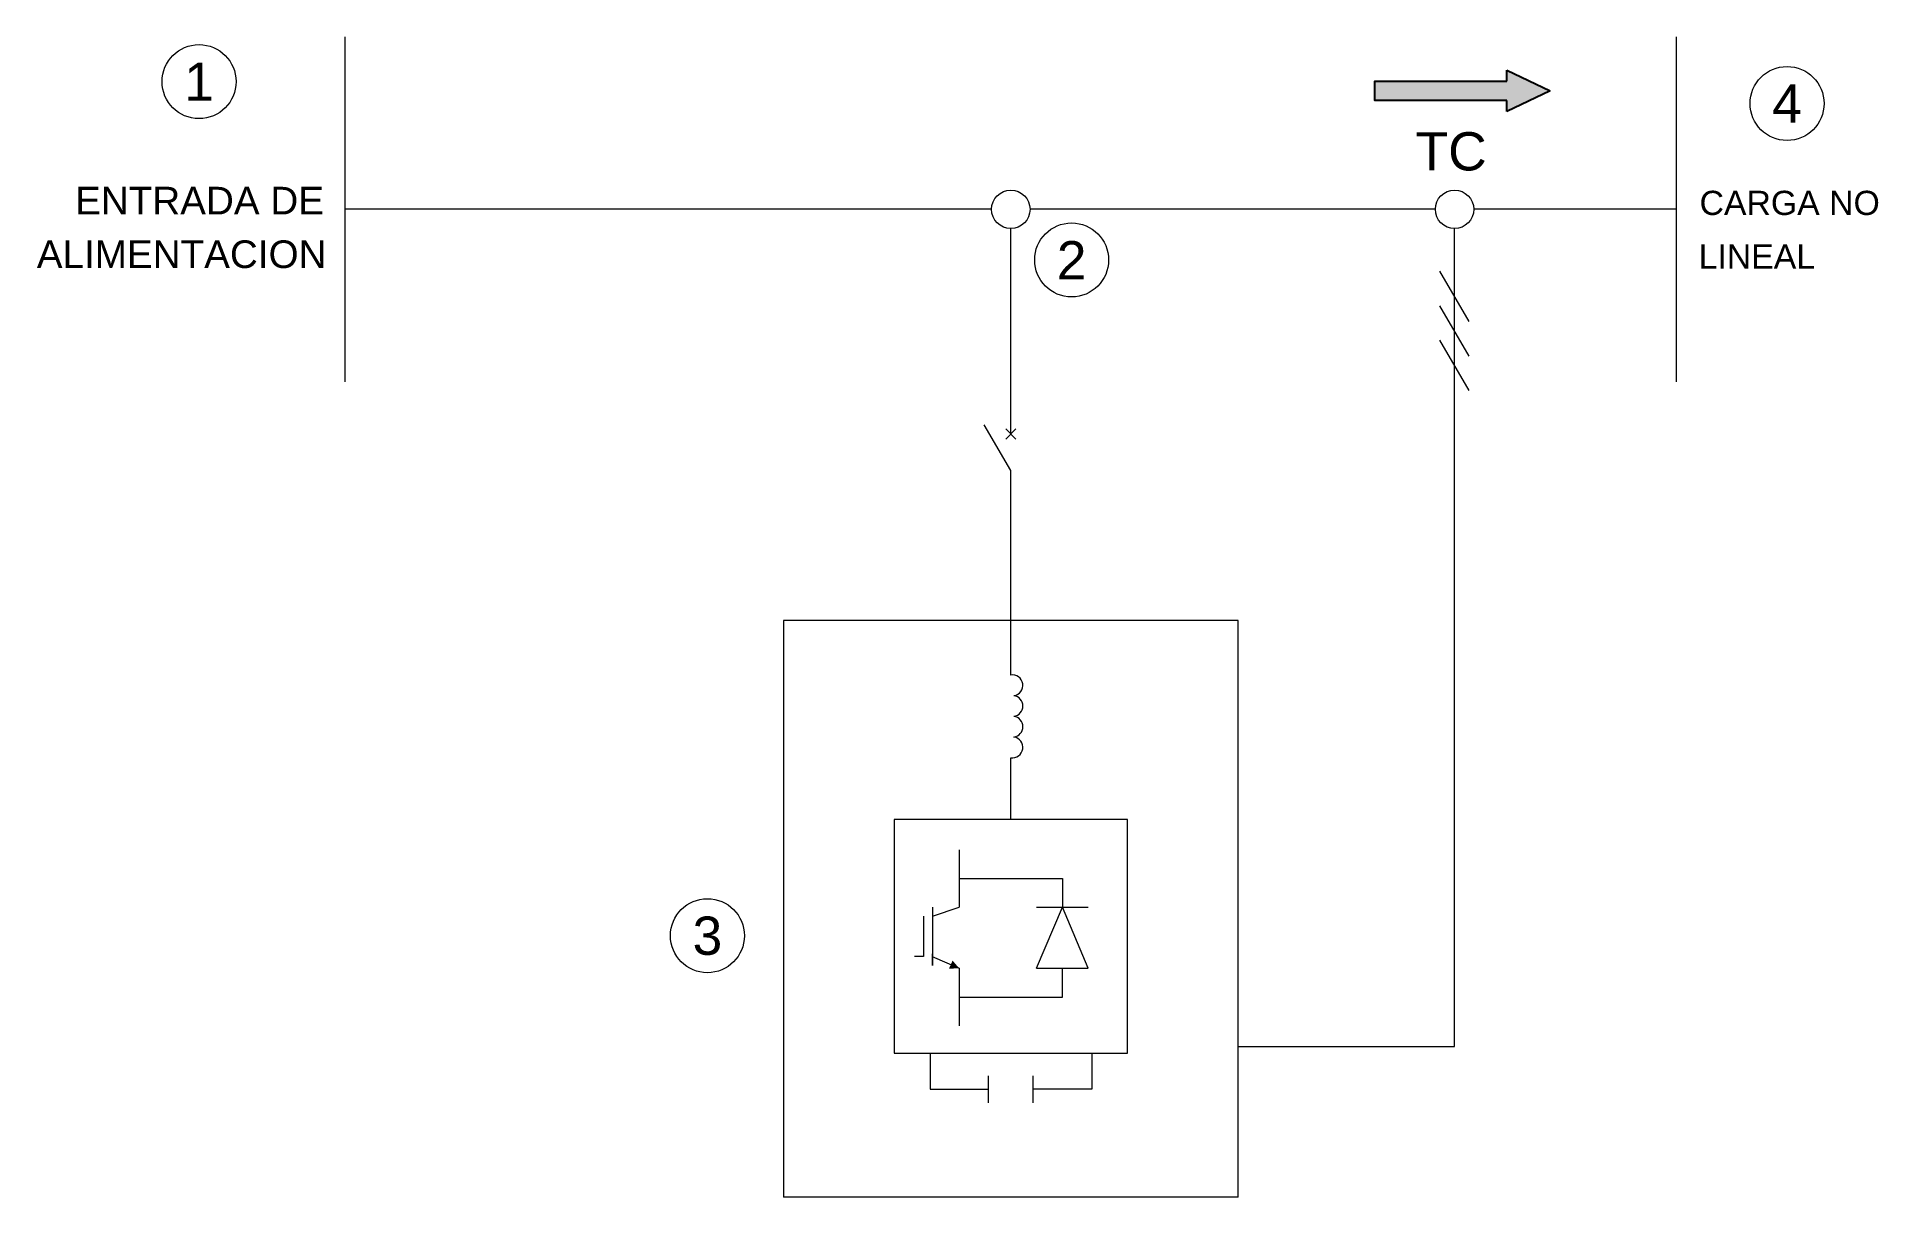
# Model space of a CAD drawing. Header units: millimetres. Extents: x -107 to 160, y -143 to 25.
import ezdxf
from ezdxf.enums import TextEntityAlignment as Align

# ---------------------------------------------------------------- set-up
doc = ezdxf.new("R2010")
doc.units = ezdxf.units.MM
doc.layers.add('ACOT', color=7, linetype='Continuous')
doc.styles.get("Standard").update_dxf_attribs({"font": 'arial.ttf'})

msp = doc.modelspace()

# ---------------------------------------------------------------- hatches: boundary and pattern name
h = msp.add_hatch(color=256)
h.dxf.hatch_style = 1
h.paths.add_polyline_path([(105.96, 20.13), (105.96, 18.51), (86.89, 18.51), (86.89, 15.75), (105.96, 15.75), (105.96, 14.14), (112.24, 17.13)])
at = {"layer": 'ACOT', "lineweight": 18, "ltscale": 50}
msp.add_hatch(color=0, dxfattribs=at).paths.add_polyline_path([(26.76, -109.75), (25.28, -109.8), (25.8, -108.63)])

# ---------------------------------------------------------------- linework, layer by layer
for p, q in [((105.96, 20.13), (112.24, 17.13)), ((112.24, 17.13), (105.96, 14.14))]:
    msp.add_line(p, q)
at = {"lineweight": 18}
for p, q in [((66.33, 0), (37.02, 0)), ((95.64, 0), (37.02, 0)), ((95.64, 0), (66.33, 0)), ((130.52, 0), (101.21, 0)), ((130.52, 0), (101.21, 0)), ((-27.17, 0), (-62.05, 0)), ((-27.17, 0), (-62.05, 0)), ((31.45, 0), (-27.17, 0)), ((31.45, 0), (-27.17, 0)), ((34.23, -32.49), (34.23, -2.78)), ((98.42, -121.07), (98.42, -2.78)), ((100.54, -16.21), (96.31, -8.94)), ((100.54, -21.21), (96.31, -13.94)), ((100.54, -26.21), (96.31, -18.94)), ((34.23, -32.49), (34.23, -29.28)), ((34.23, -48.76), (34.23, -37.77)), ((34.23, -67.34), (34.23, -48.76)), ((34.23, -88.23), (34.23, -79.3)), ((26.78, -92.6), (26.78, -100.91)), ((26.78, -96.75), (41.69, -96.75)), ((41.69, -96.75), (41.69, -100.91)), ((22.89, -100.91), (22.89, -109.36)), ((22.89, -102.21), (26.78, -100.91)), ((37.96, -100.91), (45.42, -100.91)), ((37.96, -109.75), (41.69, -100.91)), ((45.42, -109.75), (41.69, -100.91)), ((21.59, -102.21), (21.59, -108.06)), ((21.59, -108.06), (20.29, -108.06)), ((22.89, -109.36), (22.89, -107.67)), ((22.89, -109.36), (22.89, -108.06)), ((26.76, -109.75), (26.76, -118.05)), ((37.96, -109.75), (45.42, -109.75)), ((41.69, -113.9), (41.69, -109.75)), ((26.76, -113.9), (41.69, -113.9)), ((17.34, -122.03), (22.54, -122.03)), ((22.54, -122.03), (22.54, -127.23)), ((45.93, -122.03), (45.93, -127.23)), ((67.12, -121.07), (98.42, -121.07)), ((22.54, -127.23), (30.99, -127.23)), ((30.99, -129.18), (30.99, -125.28)), ((37.48, -129.18), (37.48, -125.28)), ((45.93, -127.23), (37.48, -127.23)), ((34.23, -142.84), (1.35, -142.84)), ((67.12, -142.84), (34.23, -142.84))]:
    msp.add_line(p, q, dxfattribs=at)
at = {"color": 0, "lineweight": 18}
for p, q in [((34.23, -37.77), (30.37, -31.15)), ((33.51, -31.76), (34.96, -33.22)), ((33.51, -33.22), (34.96, -31.76))]:
    msp.add_line(p, q, dxfattribs=at)
for points in [[(105.96, 18.51), (105.96, 20.13)], [(105.96, 15.75), (86.89, 15.75), (86.89, 18.51), (105.96, 18.51)], [(105.96, 14.14), (105.96, 15.75)]]:
    msp.add_lwpolyline(points)
at = {"lineweight": 18}
for centre in [(34.23, 0), (98.42, 0)]:
    msp.add_circle(centre, 2.78, dxfattribs=at)
at = {"layer": 'ACOT', "color": 0, "lineweight": 18, "ltscale": 50}
for p, q in [((-62.05, -24.94), (-62.05, 24.94)), ((130.52, -24.94), (130.52, 24.94)), ((22.87, -108.06), (26.76, -109.75))]:
    msp.add_line(p, q, dxfattribs=at)
at = {"layer": 'ACOT', "color": 0, "linetype": 'ByBlock', "lineweight": 18, "ltscale": 80}
msp.add_lwpolyline([(67.12, -142.84), (67.12, -59.47), (1.35, -59.47), (1.35, -142.84)], dxfattribs=at)
msp.add_lwpolyline([(17.34, -88.23), (17.34, -122.03), (51.13, -122.03), (51.13, -88.23)], close=True, dxfattribs=at)
at = {"layer": 'ACOT', "color": 0, "lineweight": 18, "ltscale": 50}
for centre in [(-83.2, 18.46), (146.52, 15.3), (43.03, -7.32), (-9.66, -105.03)]:
    msp.add_circle(centre, 5.35, dxfattribs=at)
at = {"layer": 'ACOT', "color": 0, "lineweight": 18, "ltscale": 25}
for centre, start, end in [((34.46, -68.83), 278.6756, 98.6756), ((34.46, -71.82), 278.6756, 81.3244), ((34.46, -74.81), 278.6756, 81.3244), ((34.46, -77.8), 261.3244, 81.3244)]:
    msp.add_arc(centre, 1.51, start, end, dxfattribs=at)

# ---------------------------------------------------------------- texts
at = {"color": 0, "lineweight": 18}
for s, height, p in [('1', 5.53, (-83.2, 18.46)), ('4', 5.53, (146.52, 15.3)), ('TC', 5.534, (97.92, 8.39)), ('2', 5.53, (43.03, -7.32)), ('3', 5.53, (-9.66, -105.03))]:
    msp.add_text(s, height=height, dxfattribs=at).set_placement(p, align=Align.MIDDLE)
for s, height, p in [('ENTRADA DE', 4, (-83.13, -0.74)), ('CARGA NO', 3.5, (146.9, -0.82)), ('ALIMENTACION', 4, (-85.72, -8.49)), ('LINEAL', 3.5, (142.15, -8.57))]:
    msp.add_text(s, height=height).set_placement(p, align=Align.CENTER)

doc.saveas('drawing.dxf')
